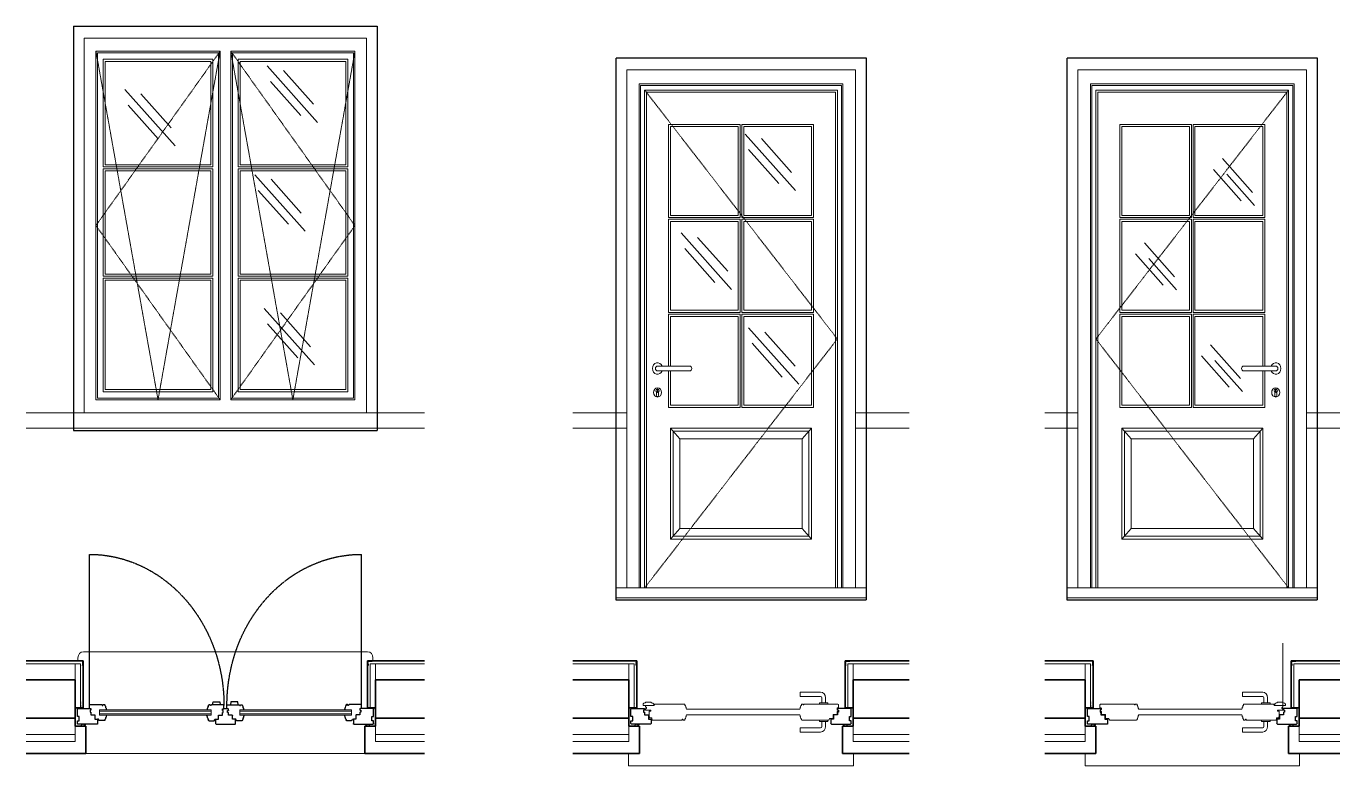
# Model space of a CAD drawing. Header units: inches. Extents: x -6116765 to 6074085, y -988255 to 3489801.
# Drawn here: x -3121579 to -1865800, y 93357 to 800797 of the extents above; entities that cross this region are included whole.
import ezdxf

# ---------------------------------------------------------------- set-up
doc = ezdxf.new("R2010")
doc.units = ezdxf.units.IN
doc.linetypes.add('HIDDEN', pattern=[0.375, 0.25, -0.125])
for name, color, linetype, lineweight in [('0_11mm_Line_Weight', 8, 'Continuous', 9), ('0_18mm_Line_Weight', 1, 'Continuous', 18), ('0_35mm_Line_Weight', 4, 'Continuous', 35), ('Doors', 3, 'Continuous', 20), ('Partition_Framed', 250, 'Continuous', 25), ('Stairs_Steps', 1, 'Continuous', 18), ('Window_Elevations', 1, 'Continuous', 18), ('Window_Frames', 250, 'Continuous', 25), ('Window_Glass', 1, 'Continuous', 18), ('Window_Pivot_Lines', 91, 'Continuous', 9)]:
    doc.layers.add(name, color=color, linetype=linetype, lineweight=lineweight)
for name, color, linetype in [('Doors_swing', 8, 'Continuous'), ('HATCH', 7, 'Continuous'), ('Structural_Concrete', 250, 'Continuous'), ('Wall', 7, 'Continuous')]:
    doc.layers.add(name, color=color, linetype=linetype)

# ---------------------------------------------------------------- blocks, each defined once
blk = doc.blocks.new('angle_bead')
at = {"layer": 'Partition_Framed', "const_width": 0.4}
blk.add_lwpolyline([(-13.1, -13.7), (-13.1, -12.5), (-12, -12.5), (-12, -11.4), (-10.8, -11.4), (-10.8, -10.2), (-9.6, -10.2), (-9.6, -9), (-8.4, -9), (-8.4, -7.8), (-7.2, -7.8), (-7.2, -6.6), (-6.6, -6.6), (-0.7, -0.7, -0.519968), (0, 1.1, -0.532903), (0.7, -0.7), (6.6, -6.6), (7.2, -6.6), (7.2, -7.8), (8.4, -7.8), (8.4, -9), (9.6, -9), (9.6, -10.2), (10.8, -10.2), (10.8, -11.4), (12, -11.4), (12, -12.5), (13.1, -12.5), (13.1, -13.7)], format="xyb", dxfattribs=at)
blk = doc.blocks.new('plasterstop')
at = {"layer": 'Partition_Framed', "const_width": 0.4}
blk.add_lwpolyline([(-9.6, 25.7), (-10.4, 24.9), (-9.6, 24), (-10.4, 23.2), (-9.6, 22.4), (-10.4, 21.5), (-9.6, 20.7), (-10.4, 19.8), (-9.6, 19), (-10.4, 18.2), (-9.6, 17.3), (-10.4, 16.5), (-9.6, 15.6), (-10.4, 14.8), (-9.6, 14), (-10.4, 13.1), (-9.6, 12.3), (-10.4, 11.4), (-9.6, 10.6), (-10.4, 9.8), (-10, 9.3), (-10, 0), (0, 0), (0, 0.5), (-10, 0.5)], dxfattribs=at)
blk = doc.blocks.new('A$C61F03520')
at = {"layer": 'HATCH', "color": 8}
for p, q in [((8.9, 53.7), (150.2, 195)), ((0, 0), (129.5, 129.5)), ((61.9, 18.7), (192, 148.8))]:
    blk.add_line(p, q, dxfattribs=at)
blk = doc.blocks.new('A$C394067A6')
at = {"layer": 'HATCH', "color": 8}
for p, q in [((0, 0), (235.5, 235.5)), ((18.1, 75.6), (159.3, 216.9)), ((78.1, 29.4), (219.4, 170.7))]:
    blk.add_line(p, q, dxfattribs=at)
blk = doc.blocks.new('A$C3DA64342')
at = {"layer": 'Doors', "color": 8, "linetype": 'Continuous'}
for p, q in [((34, 166.2), (129, 166.2)), ((129, 148.2), (129, 166.2)), ((40, 122.2), (0, 122.2)), ((0, 122.2), (0, 116.2)), ((11, 122.2), (11, 143.2)), ((29, 122.2), (29, 143.2)), ((34, 148.2), (129, 148.2)), ((40, 116.2), (40, 122.2)), ((0, 44), (0, 50)), ((40, 44), (0, 44)), ((11, 44), (11, 23)), ((29, 44), (29, 23)), ((34, 18), (129, 18)), ((34, 0), (129, 0)), ((40, 50), (40, 44)), ((129, 18), (129, 0))]:
    blk.add_line(p, q, dxfattribs=at)
for centre, radius, start, end in [((34, 143.2), 23, 90, 180), ((34, 143.2), 5, 90, 180), ((34, 23), 23, 180, 270), ((34, 23), 5, 180, 270)]:
    blk.add_arc(centre, radius, start, end, dxfattribs=at)
blk = doc.blocks.new('doors_windows_set')
at = {"layer": '0_11mm_Line_Weight'}
for p, q in [((14326.2, 3385.5), (13745.2, 3385.5)), ((13745.2, 3385.5), (13745.2, 1932.2)), ((14319, 3378.8), (13751.9, 3378.8)), ((13751.9, 3378.8), (13751.9, 1938.9)), ((13778.5, 3352.1), (14292.3, 3352.1)), ((13778.5, 3352.1), (13778.5, 2903.2)), ((13787.8, 3342.9), (14283.1, 3342.9)), ((13787.8, 3342.9), (13787.8, 2912.2)), ((14283.1, 3342.9), (14283.1, 2912.2)), ((14292.3, 3352.1), (14292.3, 2903.2)), ((14319, 3378.8), (14319, 1938.9)), ((14326.2, 3385.5), (14326.2, 1932.2)), ((14957.2, 3385.5), (14376.2, 3385.5)), ((14376.2, 3385.5), (14376.2, 1932.2)), ((14950.5, 3378.8), (14383.4, 3378.8)), ((14383.4, 3378.8), (14383.4, 1938.9)), ((14923.9, 3352.1), (14410.1, 3352.1)), ((14410.1, 3352.1), (14410.1, 2903.2)), ((14914.6, 3342.9), (14419.3, 3342.9)), ((14419.3, 3342.9), (14419.3, 2912.2)), ((14914.6, 3342.9), (14914.6, 2912.2)), ((14923.9, 3352.1), (14923.9, 2903.2)), ((14950.5, 3378.8), (14950.5, 1938.9)), ((14957.2, 3385.5), (14957.2, 1932.2)), ((9350.6, 3249.4), (9350.6, 1147.6)), ((10303.1, 3249.4), (9350.6, 3249.4)), ((10303.1, 3249.4), (10303.1, 1147.6)), ((11462.4, 3249.4), (11462.4, 1147.6)), ((12414.9, 3249.4), (11462.4, 3249.4)), ((12414.9, 3249.4), (12414.9, 1147.6)), ((9376, 1147.6), (9376, 3224)), ((9376, 3224), (10277.7, 3224)), ((10277.7, 3224), (10277.7, 1147.6)), ((11487.8, 1147.6), (11487.8, 3224)), ((11487.8, 3224), (12389.5, 3224)), ((12389.5, 3224), (12389.5, 1147.6)), ((9496.7, 3071.6), (9496.7, 2701.2)), ((9814.2, 3071.6), (9496.7, 3071.6)), ((9814.2, 2701.2), (9814.2, 3071.6)), ((9839.6, 2701.2), (9839.6, 3071.6)), ((9839.6, 3071.6), (10157.1, 3071.6)), ((10157.1, 3071.6), (10157.1, 2701.2)), ((11608.4, 3071.6), (11608.4, 2701.2)), ((11925.9, 3071.6), (11608.4, 3071.6)), ((11925.9, 2701.2), (11925.9, 3071.6)), ((11951.3, 2701.2), (11951.3, 3071.6)), ((11951.3, 3071.6), (12268.8, 3071.6)), ((12268.8, 3071.6), (12268.8, 2701.2)), ((14292.3, 2903.2), (13778.5, 2903.2)), ((14283.1, 2912.2), (13787.8, 2912.2)), ((14410.1, 2903.2), (14923.9, 2903.2)), ((14419.3, 2912.2), (14914.6, 2912.2)), ((13778.5, 2895.8), (14292.3, 2895.8)), ((13778.5, 2895.8), (13778.5, 2447.2)), ((13787.8, 2886.8), (14283.1, 2886.8)), ((13787.8, 2886.8), (13787.8, 2456.2)), ((14283.1, 2886.8), (14283.1, 2456.2)), ((14292.3, 2895.8), (14292.3, 2447.2)), ((14410.1, 2895.8), (14410.1, 2447.2)), ((14923.9, 2895.8), (14410.1, 2895.8)), ((14419.3, 2886.8), (14419.3, 2456.2)), ((14914.6, 2886.8), (14419.3, 2886.8)), ((14914.6, 2886.8), (14914.6, 2456.2)), ((14923.9, 2895.8), (14923.9, 2447.2)), ((9496.7, 2701.2), (9814.2, 2701.2)), ((10157.1, 2701.2), (9839.6, 2701.2)), ((11608.4, 2701.2), (11925.9, 2701.2)), ((12268.8, 2701.2), (11951.3, 2701.2)), ((9496.7, 2675.8), (9496.7, 2305.4)), ((9814.2, 2675.8), (9496.7, 2675.8)), ((9814.2, 2305.4), (9814.2, 2675.8)), ((9839.6, 2305.4), (9839.6, 2675.8)), ((9839.6, 2675.8), (10157.1, 2675.8)), ((10157.1, 2675.8), (10157.1, 2305.4)), ((11608.4, 2675.8), (11608.4, 2305.4)), ((11925.9, 2675.8), (11608.4, 2675.8)), ((11925.9, 2305.4), (11925.9, 2675.8)), ((11951.3, 2305.4), (11951.3, 2675.8)), ((11951.3, 2675.8), (12268.8, 2675.8)), ((12268.8, 2675.8), (12268.8, 2305.4)), ((14292.3, 2447.2), (13778.5, 2447.2)), ((13778.5, 2439.8), (14292.3, 2439.8)), ((13778.5, 2439.8), (13778.5, 1965.6)), ((14283.1, 2456.2), (13787.8, 2456.2)), ((13787.8, 2430.8), (14283.1, 2430.8)), ((13787.8, 2430.8), (13787.8, 1974.8)), ((14283.1, 2430.8), (14283.1, 1974.8)), ((14292.3, 2439.8), (14292.3, 1965.6)), ((14410.1, 2447.2), (14923.9, 2447.2)), ((14410.1, 2439.8), (14410.1, 1965.6)), ((14923.9, 2439.8), (14410.1, 2439.8)), ((14419.3, 2456.2), (14914.6, 2456.2)), ((14419.3, 2430.8), (14419.3, 1974.8)), ((14914.6, 2430.8), (14419.3, 2430.8)), ((14914.6, 2430.8), (14914.6, 1974.8)), ((14923.9, 2439.8), (14923.9, 1965.6)), ((9496.7, 2305.4), (9814.2, 2305.4)), ((10157.1, 2305.4), (9839.6, 2305.4)), ((11608.4, 2305.4), (11925.9, 2305.4)), ((12268.8, 2305.4), (11951.3, 2305.4)), ((9496.7, 2280), (9496.7, 2072.6)), ((9814.2, 2280), (9496.7, 2280)), ((9814.2, 1909.6), (9814.2, 2280)), ((9839.6, 1909.6), (9839.6, 2280)), ((9839.6, 2280), (10157.1, 2280)), ((10157.1, 2280), (10157.1, 1909.6)), ((11608.4, 2280), (11608.4, 1909.6)), ((11925.9, 2280), (11608.4, 2280)), ((11925.9, 1909.6), (11925.9, 2280)), ((11951.3, 1909.6), (11951.3, 2280)), ((11951.3, 2280), (12268.8, 2280)), ((12268.8, 2280), (12268.8, 2072.6)), ((9496.7, 2052.6), (9496.7, 1909.6)), ((12268.8, 2052.6), (12268.8, 1909.6)), ((14283.1, 1974.8), (13787.8, 1974.8)), ((14419.3, 1974.8), (14914.6, 1974.8)), ((14326.2, 1932.2), (13745.2, 1932.2)), ((14319, 1938.9), (13751.9, 1938.9)), ((14292.3, 1965.6), (13778.5, 1965.6)), ((14376.2, 1932.2), (14957.2, 1932.2)), ((14383.4, 1938.9), (14950.5, 1938.9)), ((14410.1, 1965.6), (14923.9, 1965.6)), ((9496.7, 1909.6), (9814.2, 1909.6)), ((10157.1, 1909.6), (9839.6, 1909.6)), ((11608.4, 1909.6), (11925.9, 1909.6)), ((12268.8, 1909.6), (11951.3, 1909.6)), ((10157.1, 1814.3), (9496.7, 1814.3)), ((9496.7, 1814.3), (9496.7, 1350.8)), ((9541.1, 1769.9), (9496.7, 1814.3)), ((10112.6, 1769.9), (10157.1, 1814.3)), ((10157.1, 1350.8), (10157.1, 1814.3)), ((12268.8, 1814.3), (11608.4, 1814.3)), ((11608.4, 1814.3), (11608.4, 1350.8)), ((11652.9, 1769.9), (11608.4, 1814.3)), ((12224.4, 1769.9), (12268.8, 1814.3)), ((12268.8, 1350.8), (12268.8, 1814.3)), ((10144.4, 1801.6), (9509.4, 1801.6)), ((9509.4, 1801.6), (9509.4, 1363.5)), ((10112.6, 1769.9), (9541.1, 1769.9)), ((9541.1, 1769.9), (9541.1, 1395.2)), ((10112.6, 1395.2), (10112.6, 1769.9)), ((10144.4, 1363.5), (10144.4, 1801.6)), ((12256.1, 1801.6), (11621.1, 1801.6)), ((11621.1, 1801.6), (11621.1, 1363.5)), ((12224.4, 1769.9), (11652.9, 1769.9)), ((11652.9, 1769.9), (11652.9, 1395.2)), ((12224.4, 1395.2), (12224.4, 1769.9)), ((12256.1, 1363.5), (12256.1, 1801.6)), ((9541.1, 1395.2), (9496.7, 1350.8)), ((9541.1, 1395.2), (10112.6, 1395.2)), ((10112.6, 1395.2), (10157.1, 1350.8)), ((11652.9, 1395.2), (11608.4, 1350.8)), ((11652.9, 1395.2), (12224.4, 1395.2)), ((12224.4, 1395.2), (12268.8, 1350.8)), ((9496.7, 1350.8), (10157.1, 1350.8)), ((9509.4, 1363.5), (10144.4, 1363.5)), ((11608.4, 1350.8), (12268.8, 1350.8)), ((11621.1, 1363.5), (12256.1, 1363.5)), ((9403.1, 639.2), (9403.1, 917))]:
    blk.add_line(p, q, dxfattribs=at)
for points in [[(9350.6, 1147.6), (9350.6, 3249.4), (10303.1, 3249.4), (10303.1, 1147.6)], [(9356.6, 1147.6), (9356.6, 3243.4), (10297.1, 3243.4), (10297.1, 1147.6)], [(11462.4, 1147.6), (11462.4, 3249.4), (12414.9, 3249.4), (12414.9, 1147.6)], [(11468.4, 1147.6), (11468.4, 3243.4), (12408.9, 3243.4), (12408.9, 1147.6)], [(9376, 1147.6), (9376, 3224), (10277.7, 3224), (10277.7, 1147.6)], [(9385, 1147.6), (9385, 3215), (10268.7, 3215), (10268.7, 1147.6)], [(11487.8, 1147.6), (11487.8, 3224), (12389.5, 3224), (12389.5, 1147.6)], [(11496.8, 1147.6), (11496.8, 3215), (12380.5, 3215), (12380.5, 1147.6)], [(9487.7, 2052.6), (9487.7, 1900.6), (9823.2, 1900.6), (9823.2, 2289), (9487.7, 2289), (9487.7, 2072.6)], [(9496.7, 2052.6), (9496.7, 1909.6), (9814.2, 1909.6), (9814.2, 2280), (9496.7, 2280), (9496.7, 2072.6)], [(12277.8, 2072.6), (12277.8, 2289), (11942.3, 2289), (11942.3, 1900.6), (12277.8, 1900.6), (12277.8, 2052.6)], [(12268.8, 2072.6), (12268.8, 2280), (11951.3, 2280), (11951.3, 1909.6), (12268.8, 1909.6), (12268.8, 2052.6)]]:
    blk.add_lwpolyline(points, dxfattribs=at)
for points in [[(9487.7, 2692.2), (9823.2, 2692.2), (9823.2, 3080.6), (9487.7, 3080.6)], [(9496.7, 2701.2), (9814.2, 2701.2), (9814.2, 3071.6), (9496.7, 3071.6)], [(9830.6, 2692.2), (10166.1, 2692.2), (10166.1, 3080.6), (9830.6, 3080.6)], [(9839.6, 2701.2), (10157.1, 2701.2), (10157.1, 3071.6), (9839.6, 3071.6)], [(11599.4, 2692.2), (11934.9, 2692.2), (11934.9, 3080.6), (11599.4, 3080.6)], [(11608.4, 2701.2), (11925.9, 2701.2), (11925.9, 3071.6), (11608.4, 3071.6)], [(11942.3, 2692.2), (12277.8, 2692.2), (12277.8, 3080.6), (11942.3, 3080.6)], [(11951.3, 2701.2), (12268.8, 2701.2), (12268.8, 3071.6), (11951.3, 3071.6)], [(9487.7, 2296.4), (9823.2, 2296.4), (9823.2, 2684.8), (9487.7, 2684.8)], [(9830.6, 2296.4), (10166.1, 2296.4), (10166.1, 2684.8), (9830.6, 2684.8)], [(11599.4, 2296.4), (11934.9, 2296.4), (11934.9, 2684.8), (11599.4, 2684.8)], [(11942.3, 2296.4), (12277.8, 2296.4), (12277.8, 2684.8), (11942.3, 2684.8)], [(9496.7, 2305.4), (9814.2, 2305.4), (9814.2, 2675.8), (9496.7, 2675.8)], [(9839.6, 2305.4), (10157.1, 2305.4), (10157.1, 2675.8), (9839.6, 2675.8)], [(11608.4, 2305.4), (11925.9, 2305.4), (11925.9, 2675.8), (11608.4, 2675.8)], [(11951.3, 2305.4), (12268.8, 2305.4), (12268.8, 2675.8), (11951.3, 2675.8)], [(9830.6, 1900.6), (10166.1, 1900.6), (10166.1, 2289), (9830.6, 2289)], [(9839.6, 1909.6), (10157.1, 1909.6), (10157.1, 2280), (9839.6, 2280)], [(11599.4, 1900.6), (11934.9, 1900.6), (11934.9, 2289), (11599.4, 2289)], [(11608.4, 1909.6), (11925.9, 1909.6), (11925.9, 2280), (11608.4, 2280)]]:
    blk.add_lwpolyline(points, close=True, dxfattribs=at)
at = {"layer": '0_18mm_Line_Weight'}
for p, q in [((9241.1, 1147.6), (9241.1, 1106.4)), ((10412.7, 1147.6), (9241.1, 1147.6)), ((10412.7, 1106.4), (9241.1, 1106.4)), ((10412.7, 1147.6), (10412.7, 1106.4)), ((11352.8, 1147.6), (11352.8, 1106.4)), ((12524.4, 1147.6), (11352.8, 1147.6)), ((12524.4, 1106.4), (11352.8, 1106.4)), ((12524.4, 1147.6), (12524.4, 1106.4)), ((15016.2, 881.2), (13686.2, 881.2)), ((9136.8, 830.6), (9351, 830.6)), ((9351, 646.7), (9351, 830.6)), ((10302.7, 830.6), (10516.9, 830.6)), ((10302.7, 646.7), (10302.7, 830.6)), ((10327.7, 763.6), (10327.7, 830.6)), ((11438.6, 830.6), (11151.5, 830.6)), ((11413.6, 763.6), (11413.6, 830.6)), ((11438.6, 646.7), (11438.6, 830.6)), ((12438.6, 830.6), (12725.8, 830.6)), ((12438.6, 646.7), (12438.6, 830.6)), ((12463.6, 763.6), (12463.6, 830.6)), ((13673.3, 830.6), (13419.1, 830.6)), ((13648.3, 763.6), (13648.3, 830.6)), ((13660.8, 855.8), (13660.8, 843.1)), ((13673.3, 646.7), (13673.3, 830.6)), ((15029.1, 646.7), (15029.1, 830.6)), ((15029.1, 830.6), (15283.3, 830.6)), ((15041.6, 855.8), (15041.6, 843.1)), ((15054.1, 763.6), (15054.1, 830.6)), ((9326, 570.6), (9326, 506.6)), ((10327.7, 570.6), (10327.7, 506.6)), ((11413.6, 570.6), (11413.6, 506.6)), ((12463.6, 570.6), (12463.6, 506.6)), ((13648.3, 570.6), (13648.3, 506.6)), ((15054.1, 570.6), (15054.1, 506.6)), ((9326, 536.6), (9136.8, 536.6)), ((9326, 506.6), (9136.8, 506.6)), ((10516.9, 536.6), (10327.7, 536.6)), ((10516.9, 506.6), (10327.7, 506.6)), ((11151.5, 536.6), (11413.6, 536.6)), ((11151.5, 506.6), (11413.6, 506.6)), ((12725.8, 536.6), (12463.6, 536.6)), ((12725.8, 506.6), (12463.6, 506.6)), ((13419.1, 536.6), (13648.3, 536.6)), ((13419.1, 506.6), (13648.3, 506.6)), ((15283.3, 536.6), (15054.1, 536.6)), ((15283.3, 506.6), (15054.1, 506.6)), ((15004.1, 456.6), (13698.3, 456.6))]:
    blk.add_line(p, q, dxfattribs=at)
for centre, start, end in [((13686.2, 855.8), 90, 180), ((15016.2, 855.8), 0, 90)]:
    blk.add_arc(centre, 25.4, start, end, dxfattribs=at)
at = {"layer": '0_35mm_Line_Weight'}
for p, q in [((9136.8, 843.1), (9363.5, 843.1)), ((9363.5, 646.7), (9363.5, 843.1)), ((10290.2, 843.1), (10516.9, 843.1)), ((10290.2, 646.7), (10290.2, 843.1)), ((11151.5, 843.1), (11451.1, 843.1)), ((11451.1, 646.7), (11451.1, 843.1)), ((12426.1, 843.1), (12725.8, 843.1)), ((12426.1, 646.7), (12426.1, 843.1)), ((13685.8, 843.1), (13419.1, 843.1)), ((13685.8, 646.7), (13685.8, 843.1)), ((15283.3, 843.1), (15016.6, 843.1)), ((15016.6, 646.7), (15016.6, 843.1)), ((9136.8, 763.6), (9326, 763.6)), ((9326, 603.6), (9326, 763.6)), ((10327.7, 763.6), (10516.9, 763.6)), ((10327.7, 603.6), (10327.7, 763.6)), ((11151.5, 763.6), (11413.6, 763.6)), ((11413.6, 603.6), (11413.6, 763.6)), ((12463.6, 763.6), (12725.8, 763.6)), ((12463.6, 603.6), (12463.6, 763.6)), ((13648.3, 763.6), (13419.1, 763.6)), ((13648.3, 603.6), (13648.3, 763.6)), ((15054.1, 603.6), (15054.1, 763.6)), ((15054.9, 763.6), (15283.3, 763.6)), ((9326, 603.6), (9136.8, 603.6)), ((9326, 646.7), (9351, 646.7)), ((9326, 570.6), (9326, 603.6)), ((9351, 646.7), (9363.5, 646.7)), ((10302.7, 646.7), (10290.2, 646.7)), ((10327.7, 646.7), (10302.7, 646.7)), ((10516.9, 603.6), (10327.7, 603.6)), ((10327.7, 570.6), (10327.7, 603.6)), ((11413.6, 603.6), (11151.5, 603.6)), ((11413.6, 646.7), (11438.6, 646.7)), ((11413.6, 570.6), (11413.6, 603.6)), ((11438.6, 646.7), (11451.1, 646.7)), ((12438.6, 646.7), (12426.1, 646.7)), ((12463.6, 646.7), (12438.6, 646.7)), ((12725.8, 603.6), (12463.6, 603.6)), ((12463.6, 570.6), (12463.6, 603.6)), ((13419.1, 603.6), (13648.3, 603.6)), ((13648.3, 646.7), (13673.3, 646.7)), ((13648.3, 570.6), (13648.3, 603.6)), ((13673.3, 646.7), (13685.8, 646.7)), ((15029.1, 646.7), (15016.6, 646.7)), ((15054.1, 646.7), (15029.1, 646.7)), ((15054.1, 570.6), (15054.1, 603.6)), ((15283.3, 603.6), (15054.9, 603.6)), ((9376, 570.6), (9326, 570.6)), ((9376, 570.6), (9376, 456.6)), ((10277.7, 570.6), (10277.7, 456.6)), ((10277.7, 570.6), (10327.7, 570.6)), ((11463.6, 570.6), (11413.6, 570.6)), ((11463.6, 570.6), (11463.6, 456.6)), ((12413.6, 570.6), (12413.6, 456.6)), ((12413.6, 570.6), (12463.6, 570.6)), ((13698.3, 570.6), (13648.3, 570.6)), ((13698.3, 570.6), (13698.3, 456.6)), ((15004.1, 570.6), (15054.1, 570.6)), ((15004.1, 570.6), (15004.1, 456.6)), ((9376, 456.6), (9136.8, 456.6)), ((10516.9, 456.6), (10277.7, 456.6)), ((11463.6, 456.6), (11151.5, 456.6)), ((12725.8, 456.6), (12413.6, 456.6)), ((13419.1, 456.6), (13698.3, 456.6)), ((15004.1, 456.6), (15283.3, 456.6))]:
    blk.add_line(p, q, dxfattribs=at)
at = {"layer": 'Doors', "color": 8}
for p, q in [((9436.3, 2072.6), (9586.3, 2072.6)), ((9436.3, 2052.6), (9586.3, 2052.6)), ((12329.1, 2072.6), (12179.1, 2072.6)), ((12329.1, 2052.6), (12179.1, 2052.6)), ((9435.7, 1974.6), (9435.7, 1965.3)), ((9435.7, 1974.6), (9436.9, 1974.6)), ((9436.9, 1965.3), (9436.9, 1974.6)), ((12328.5, 1965.3), (12328.5, 1974.6)), ((12329.7, 1974.6), (12328.5, 1974.6)), ((12329.7, 1974.6), (12329.7, 1965.3)), ((9431.3, 1964.4), (9431.3, 1950.5)), ((9435.7, 1965.3), (9436.9, 1965.3)), ((9441.3, 1964.4), (9441.3, 1950.5)), ((12324.1, 1964.4), (12324.1, 1950.5)), ((12329.7, 1965.3), (12328.5, 1965.3)), ((12334.1, 1964.4), (12334.1, 1950.5))]:
    blk.add_line(p, q, dxfattribs=at)
at = {"layer": 'Doors'}
for p, q in [((9391.1, 656.7), (9391.1, 662.8)), ((9393.1, 664.8), (9394, 664.8)), ((9394, 664.8), (9394, 665)), ((9395.6, 666.9), (9401.6, 668.6)), ((9403.1, 670.8), (9429.1, 670.8)), ((9430.6, 668.6), (9436.5, 666.9)), ((9438.1, 665), (9438.1, 664.8)), ((9438.1, 664.8), (9439.1, 664.8)), ((9441.1, 662.8), (9441.1, 656.7)), ((9444.9, 660.9), (9443.1, 656.7)), ((9585.1, 662.7), (9447.6, 662.7)), ((9587.1, 658.7), (9587.1, 660.7)), ((10085.3, 660.7), (10085.3, 658.7)), ((10092.3, 662.7), (10087.3, 662.7)), ((10094.3, 659.7), (10094.3, 660.7)), ((10097.3, 659.7), (10094.3, 659.7)), ((10097.3, 660.7), (10097.3, 659.7)), ((10256.3, 662.7), (10099.3, 662.7)), ((10259.3, 647.7), (10259.3, 659.7)), ((11482, 647.7), (11482, 659.7)), ((11485, 662.7), (11642, 662.7)), ((11644, 660.7), (11644, 659.7)), ((11644, 659.7), (11647, 659.7)), ((11647, 659.7), (11647, 660.7)), ((11649, 662.7), (11654, 662.7)), ((11656, 660.7), (11656, 658.7)), ((12201.2, 658.7), (12201.2, 660.7)), ((12203.2, 662.7), (12340.7, 662.7)), ((12343.5, 660.9), (12345.3, 656.7)), ((12347.2, 662.8), (12347.2, 656.7)), ((12350.2, 664.8), (12349.2, 664.8)), ((12350.2, 665), (12350.2, 664.8)), ((12357.7, 668.6), (12351.8, 666.9)), ((12385.2, 670.8), (12359.3, 670.8)), ((12392.7, 666.9), (12386.8, 668.6)), ((12394.3, 664.8), (12394.3, 665)), ((12395.2, 664.8), (12394.3, 664.8)), ((12397.2, 656.7), (12397.2, 662.8)), ((9441.1, 656.7), (9391.1, 656.7)), ((9403.1, 655.7), (9403.1, 651.4)), ((9403.1, 642.8), (9403.1, 639.2)), ((9403.9, 650.4), (9405.6, 650)), ((9405.6, 644.2), (9403.9, 643.8)), ((9443.1, 656.7), (9404.1, 656.7)), ((9404.1, 638.2), (9427.7, 638.2)), ((9407.1, 648), (9407.1, 646.2)), ((9419.6, 633.3), (9419.6, 610.4)), ((9427.7, 633.3), (9419.6, 633.3)), ((9419.6, 610.4), (9422.3, 610.4)), ((9422.3, 610.4), (9422.3, 605.4)), ((9422.3, 605.4), (9433, 605.4)), ((9427.7, 638.2), (9427.7, 633.3)), ((9433, 605.4), (9433, 599.6)), ((9590.8, 651.3), (9589.6, 655.9)), ((9589.6, 603.3), (9590.8, 607.9)), ((9593, 645.6), (9593.1, 648.7)), ((9595.1, 641.7), (9593, 645.6)), ((9593.1, 613.6), (9595.2, 617.6)), ((9593.1, 610.6), (9593.1, 613.6)), ((10077.3, 641.7), (9595.1, 641.7)), ((9595.2, 617.6), (10077.3, 617.6)), ((10079.4, 645.5), (10077.3, 641.7)), ((10077.3, 617.6), (10079.3, 613.6)), ((10079.3, 648.7), (10079.4, 645.5)), ((10079.3, 613.6), (10079.3, 610.6)), ((10082.8, 655.9), (10081.6, 651.3)), ((10081.6, 608), (10082.8, 603.3)), ((10215.7, 598.6), (10217.1, 602.6)), ((10217.1, 602.6), (10222.3, 602.6)), ((10222.3, 602.6), (10233.3, 602.6)), ((10233.3, 602.6), (10233.3, 618.6)), ((10234.3, 619.6), (10252.3, 619.6)), ((10252.3, 640.7), (10252.3, 644.7)), ((10252.3, 619.6), (10252.3, 630.7)), ((10256.3, 639.7), (10253.3, 639.7)), ((10253.3, 631.7), (10256.3, 631.7)), ((10254.3, 646.7), (10258.3, 646.7)), ((10256.3, 631.7), (10256.3, 639.7)), ((11487, 646.7), (11483, 646.7)), ((11485, 631.7), (11485, 639.7)), ((11485, 639.7), (11488, 639.7)), ((11488, 631.7), (11485, 631.7)), ((11489, 640.7), (11489, 644.7)), ((11489, 619.6), (11489, 630.7)), ((11507, 619.6), (11489, 619.6)), ((11508, 602.6), (11508, 618.6)), ((11519, 602.6), (11508, 602.6)), ((11524.2, 602.6), (11519, 602.6)), ((11525.6, 598.6), (11524.2, 602.6)), ((11658.5, 655.9), (11659.7, 651.3)), ((11659.7, 608), (11658.5, 603.3)), ((11662, 648.7), (11661.9, 645.5)), ((11661.9, 645.5), (11664.1, 641.7)), ((11664, 617.6), (11662, 613.6)), ((11662, 613.6), (11662, 610.6)), ((12193.1, 617.6), (11664, 617.6)), ((11664.1, 641.7), (12193.2, 641.7)), ((12195.2, 613.6), (12193.1, 617.6)), ((12193.2, 641.7), (12195.3, 645.6)), ((12195.3, 645.6), (12195.2, 648.7)), ((12195.2, 610.6), (12195.2, 613.6)), ((12197.5, 651.3), (12198.7, 655.9)), ((12198.7, 603.3), (12197.5, 607.9)), ((12345.3, 656.7), (12384.2, 656.7)), ((12347.2, 656.7), (12397.2, 656.7)), ((12355.3, 605.4), (12355.3, 599.6)), ((12366.1, 605.4), (12355.3, 605.4)), ((12360.6, 638.2), (12360.6, 633.3)), ((12384.2, 638.2), (12360.6, 638.2)), ((12360.6, 633.3), (12368.7, 633.3)), ((12366.1, 610.4), (12366.1, 605.4)), ((12368.7, 610.4), (12366.1, 610.4)), ((12368.7, 633.3), (12368.7, 610.4)), ((12381.2, 648), (12381.2, 646.2)), ((12384.5, 650.4), (12382.7, 650)), ((12382.7, 644.2), (12384.5, 643.8)), ((12385.2, 655.7), (12385.2, 651.4)), ((12385.2, 642.8), (12385.2, 639.2)), ((9436, 596.6), (9573.1, 596.6)), ((9575.1, 598.6), (9575.1, 599.6)), ((9575.1, 599.6), (9578.1, 599.6)), ((9578.1, 599.6), (9578.1, 598.6)), ((9580.1, 596.6), (9585.1, 596.6)), ((9587.1, 598.6), (9587.1, 600.6)), ((10085.3, 600.6), (10085.3, 598.6)), ((10087.3, 596.6), (10212.9, 596.6)), ((11654, 596.6), (11528.5, 596.6)), ((11656, 600.6), (11656, 598.6)), ((12201.2, 598.6), (12201.2, 600.6)), ((12208.2, 596.6), (12203.2, 596.6)), ((12213.3, 599.6), (12210.2, 599.6)), ((12210.2, 599.6), (12210.2, 598.6)), ((12213.3, 598.6), (12213.3, 599.6)), ((12352.3, 596.6), (12215.3, 596.6))]:
    blk.add_line(p, q, dxfattribs=at)
at = {"layer": 'Doors', "color": 8}
for centre, radius in [((9436.3, 1962.6), 19), ((9436.3, 1970), 7.5), ((12329.1, 1962.6), 19), ((12329.1, 1970), 7.5)]:
    blk.add_circle(centre, radius, dxfattribs=at)
for centre, radius, start, end in [((9436.3, 2062.6), 24, 24.6243, 335.3757), ((12329.1, 2062.6), 24, 204.6243, 155.3757), ((9436.3, 2062.6), 10, 90, 270), ((9586.3, 2062.6), 10, 270, 90), ((12179.1, 2062.6), 10, 90, 270), ((12329.1, 2062.6), 10, 270, 90), ((9436.3, 1950.5), 5, 180, 0), ((12329.1, 1950.5), 5, 180, 0)]:
    blk.add_arc(centre, radius, start, end, dxfattribs=at)
at = {"layer": 'Doors'}
for centre, radius, start, end in [((9393.1, 662.8), 2, 90, 180), ((9396, 665), 2, 101.3321, 180), ((9400.3, 671.2), 2.84, 296.0871, 351.6754), ((9431.9, 671.2), 2.84, 188.3246, 243.9129), ((9436.1, 665), 2, 0, 78.6679), ((9439.1, 662.8), 2, 0, 90), ((9447.6, 659.7), 3, 90, 156.3547), ((9585.1, 660.7), 2, 0, 90), ((9585.7, 654.9), 4.01, 15, 70.0054), ((10086.7, 654.9), 4.01, 109.9946, 165), ((10087.3, 660.7), 2, 90, 180), ((10092.3, 660.7), 2, 0, 90), ((10099.3, 660.7), 2, 90, 180), ((10256.3, 659.7), 3, 0, 90), ((11485, 659.7), 3, 90, 180), ((11642, 660.7), 2, 0, 90), ((11649, 660.7), 2, 90, 180), ((11654, 660.7), 2, 0, 90), ((11654.6, 654.9), 4.01, 15, 70.0054), ((12202.6, 654.9), 4.01, 109.9946, 165), ((12203.2, 660.7), 2, 90, 180), ((12340.7, 659.7), 3, 23.6453, 90), ((12349.2, 662.8), 2, 90, 180), ((12352.2, 665), 2, 101.3321, 180), ((12356.5, 671.2), 2.84, 296.0871, 351.6754), ((12388, 671.2), 2.84, 188.3246, 243.9129), ((12392.3, 665), 2, 0, 78.6679), ((12395.2, 662.8), 2, 360, 90), ((9404.1, 655.7), 1, 90, 180), ((9404.1, 651.4), 1, 180, 255.9638), ((9404.1, 642.8), 1, 104.0362, 180), ((9404.1, 639.2), 1, 180, 270), ((9405.1, 648), 2, 360, 75.9638), ((9405.1, 646.2), 2, 284.0362, 0), ((9585.7, 604.4), 4, 289.9648, 345.0298), ((9595.5, 653), 5, 199.928, 240.8622), ((9594.8, 606.9), 4.08, 114.2098, 165), ((10076.9, 653), 5, 299.1378, 340.072), ((10076.9, 606.3), 5, 19.928, 60.8622), ((10086.7, 604.4), 4.01, 195, 250.0054), ((10234.3, 618.6), 1, 90, 180), ((10254.3, 644.7), 2, 90, 180), ((10253.3, 640.7), 1, 180, 270), ((10253.3, 630.7), 1, 90, 180), ((10258.3, 647.7), 1, 270, 0), ((11483, 647.7), 1, 180, 270), ((11487, 644.7), 2, 0, 90), ((11488, 640.7), 1, 270, 0), ((11488, 630.7), 1, 360, 90), ((11507, 618.6), 1, 0, 90), ((11654.6, 604.4), 4.01, 289.9946, 345), ((11664.4, 653), 5, 199.928, 240.8622), ((11664.4, 606.3), 5, 119.1378, 160.072), ((12192.8, 653), 5, 299.1378, 340.072), ((12193.6, 606.9), 4.08, 15, 65.7902), ((12202.6, 604.4), 4, 194.9702, 250.0352), ((12383.2, 648), 2, 104.0362, 180), ((12383.2, 646.2), 2, 180, 255.9638), ((12384.2, 655.7), 1, 0, 90), ((12384.2, 639.2), 1, 270, 0), ((12384.2, 651.4), 1, 284.0362, 0), ((12384.2, 642.8), 1, 0, 75.9638), ((9436, 599.6), 3, 180, 270), ((9573.1, 598.6), 2, 270, 0), ((9580.1, 598.6), 2, 180, 270), ((9585.1, 598.6), 2, 270, 0), ((10087.3, 598.6), 1.98, 180, 270.5752), ((10212.9, 599.6), 3, 270, 340.2533), ((11528.5, 599.6), 3, 199.7467, 270), ((11654, 598.6), 1.98, 269.4248, 0), ((12203.2, 598.6), 2, 180, 270), ((12208.2, 598.6), 2, 270, 0), ((12215.3, 598.6), 2, 180, 270), ((12352.3, 599.6), 3, 270, 0)]:
    blk.add_arc(centre, radius, start, end, dxfattribs=at)
at = {"layer": 'Doors_swing', "color": 8, "linetype": 'HIDDEN', "ltscale": 7}
for p, q in [((13714.7, 658), (13714.7, 1287.5)), ((14987.7, 658), (14987.7, 1287.5))]:
    blk.add_line(p, q, dxfattribs=at)
for centre, start, end in [((13714.7, 658), 359.8644, 90), ((14987.7, 658), 90, 180.1356)]:
    blk.add_arc(centre, 629.5, start, end, dxfattribs=at)
at = {"layer": 'Stairs_Steps'}
for p, q in [((11412.8, 405.8), (11412.8, 456.6)), ((12464.4, 456.6), (12464.4, 405.8)), ((12464.4, 405.8), (11412.8, 405.8))]:
    blk.add_line(p, q, dxfattribs=at)
blk.add_lwpolyline([(10328.5, 456.6), (10328.5, 405.8), (9325.2, 405.8), (9325.2, 456.6)], dxfattribs=at)
at = {"layer": 'Structural_Concrete', "color": 2, "linetype": 'HIDDEN', "ltscale": 10}
for p, q in [((15061.6, 3489.9), (13640.8, 3489.9)), ((13640.8, 3489.9), (13640.8, 1804.3)), ((15061.6, 3489.9), (15061.6, 1804.3)), ((15061.6, 1804.3), (13640.8, 1804.3))]:
    blk.add_line(p, q, dxfattribs=at)
for points in [[(9241.9, 1096.4), (10411.9, 1096.4), (10411.9, 3358.1), (9241.9, 3358.1)], [(11353.6, 1096.4), (12523.6, 1096.4), (12523.6, 3358.1), (11353.6, 3358.1)]]:
    blk.add_lwpolyline(points, close=True, dxfattribs=at)
at = {"layer": 'Window_Elevations', "color": 2}
for p, q in [((13690.8, 3439.9), (13690.8, 1877.8)), ((15011.6, 3439.9), (13690.8, 3439.9)), ((15011.6, 3439.9), (15011.6, 1877.8)), ((9291.9, 3308.1), (9291.9, 1147.6)), ((10361.9, 3308.1), (9291.9, 3308.1)), ((10361.9, 3308.1), (10361.9, 1147.6)), ((11403.6, 3308.1), (11403.6, 1147.6)), ((12473.6, 3308.1), (11403.6, 3308.1)), ((12473.6, 3308.1), (12473.6, 1147.6)), ((9291.9, 1877.8), (9136.8, 1877.8)), ((10516.9, 1877.8), (10361.9, 1877.8)), ((11403.6, 1877.8), (11151.5, 1877.8)), ((12725.8, 1877.8), (12473.6, 1877.8)), ((15283.3, 1877.8), (13419.1, 1877.8)), ((9291.9, 1814.3), (9136.8, 1814.3)), ((10516.9, 1814.3), (10361.9, 1814.3)), ((11403.6, 1814.3), (11151.5, 1814.3)), ((12725.8, 1814.3), (12473.6, 1814.3)), ((15283.3, 1814.3), (13419.1, 1814.3))]:
    blk.add_line(p, q, dxfattribs=at)
at = {"layer": 'Window_Frames'}
for p, q in [((13714.7, 645.9), (13714.7, 658)), ((13717.7, 660.9), (13772.9, 660.9)), ((13774.9, 658.7), (13774.9, 657.7)), ((13774.9, 657.7), (13777.9, 657.7)), ((13777.9, 657.7), (13777.9, 658.7)), ((13779.9, 660.9), (13784.9, 660.9)), ((13786.9, 658.6), (13786.9, 656.6)), ((14915.5, 658.6), (14915.5, 656.6)), ((14922.5, 660.9), (14917.5, 660.9)), ((14924.5, 657.7), (14924.5, 658.7)), ((14927.5, 657.7), (14924.5, 657.7)), ((14927.5, 658.7), (14927.5, 657.7)), ((14984.7, 660.9), (14929.5, 660.9)), ((14987.7, 645.9), (14987.7, 658)), ((9336, 611.6), (9336, 641.7)), ((9337, 610.6), (9336, 611.6)), ((9344, 610.6), (9337, 610.6)), ((9339, 644.7), (9393.4, 644.7)), ((9344, 593.6), (9344, 610.6)), ((9393.4, 644.7), (9397.4, 644.7)), ((9398.4, 637.7), (9395.4, 637.7)), ((9395.4, 637.7), (9395.4, 629.7)), ((9395.4, 629.7), (9398.4, 629.7)), ((9399.4, 642.7), (9399.4, 638.7)), ((9399.4, 628.7), (9399.4, 617.6)), ((9399.4, 617.6), (9417.4, 617.6)), ((9418.4, 616.6), (9418.4, 600.6)), ((10235.3, 616.6), (10235.3, 600.6)), ((10254.3, 617.6), (10236.3, 617.6)), ((10254.3, 642.7), (10254.3, 638.7)), ((10254.3, 628.7), (10254.3, 617.6)), ((10255.3, 637.7), (10258.3, 637.7)), ((10258.3, 629.7), (10255.3, 629.7)), ((10260.3, 644.7), (10256.3, 644.7)), ((10258.3, 637.7), (10258.3, 629.7)), ((10314.7, 644.7), (10260.3, 644.7)), ((10309.7, 593.6), (10309.7, 610.6)), ((10309.7, 610.6), (10316.7, 610.6)), ((10316.7, 610.6), (10317.7, 611.6)), ((10317.7, 611.6), (10317.7, 641.7)), ((11423.6, 611.6), (11423.6, 641.7)), ((11424.6, 610.6), (11423.6, 611.6)), ((11431.6, 610.6), (11424.6, 610.6)), ((11426.6, 644.7), (11481, 644.7)), ((11431.6, 593.6), (11431.6, 610.6)), ((11481, 644.7), (11485, 644.7)), ((11486, 637.7), (11483, 637.7)), ((11483, 637.7), (11483, 629.7)), ((11483, 629.7), (11486, 629.7)), ((11487, 642.7), (11487, 638.7)), ((11487, 628.7), (11487, 617.6)), ((11487, 617.6), (11505, 617.6)), ((11506, 616.6), (11506, 600.6)), ((12371.2, 616.6), (12371.2, 600.6)), ((12390.2, 617.6), (12372.2, 617.6)), ((12390.2, 642.7), (12390.2, 638.7)), ((12390.2, 628.7), (12390.2, 617.6)), ((12391.2, 637.7), (12394.2, 637.7)), ((12394.2, 629.7), (12391.2, 629.7)), ((12396.2, 644.7), (12392.2, 644.7)), ((12394.2, 637.7), (12394.2, 629.7)), ((12450.6, 644.7), (12396.2, 644.7)), ((12445.6, 610.6), (12452.6, 610.6)), ((12445.6, 593.6), (12445.6, 610.6)), ((12452.6, 610.6), (12453.6, 611.6)), ((12453.6, 611.6), (12453.6, 641.7)), ((13658.3, 611.6), (13658.3, 641.7)), ((13659.3, 610.6), (13658.3, 611.6)), ((13666.3, 610.6), (13659.3, 610.6)), ((13661.3, 644.7), (13715.7, 644.7)), ((13666.3, 593.6), (13666.3, 610.6)), ((13715.2, 645.1), (13715.7, 645.1)), ((13715.7, 644.7), (13719.7, 644.7)), ((13720.7, 637.7), (13717.7, 637.7)), ((13717.7, 637.7), (13717.7, 629.7)), ((13717.7, 629.7), (13720.7, 629.7)), ((13721.7, 642.7), (13721.7, 638.7)), ((13721.7, 628.7), (13721.7, 617.6)), ((13721.7, 617.6), (13739.7, 617.6)), ((13740.7, 616.6), (13740.7, 600.6)), ((13790.4, 605.9), (13789.2, 601.3)), ((13789.4, 653.9), (13790.6, 649.3)), ((13795.3, 616.6), (13792.7, 611.6)), ((13792.7, 611.6), (13792.7, 608.6)), ((13792.9, 646.6), (13792.8, 643.5)), ((13792.8, 643.5), (13794.9, 639.6)), ((14343.2, 643.5), (14359.2, 643.5)), ((14907.1, 616.6), (14909.7, 611.6)), ((14909.6, 643.5), (14907.5, 639.6)), ((14909.5, 646.6), (14909.6, 643.5)), ((14909.7, 611.6), (14909.7, 608.6)), ((14913, 653.9), (14911.8, 649.3)), ((14912, 605.9), (14913.2, 601.3)), ((14961.7, 616.6), (14961.7, 600.6)), ((14980.7, 617.6), (14962.7, 617.6)), ((14980.7, 642.7), (14980.7, 638.7)), ((14980.7, 628.7), (14980.7, 617.6)), ((14981.7, 637.7), (14984.7, 637.7)), ((14984.7, 629.7), (14981.7, 629.7)), ((14986.7, 644.7), (14982.7, 644.7)), ((14984.7, 637.7), (14984.7, 629.7)), ((14987.2, 645.1), (14986.7, 645.1)), ((15041.1, 644.7), (14986.7, 644.7)), ((15036.1, 593.6), (15036.1, 610.6)), ((15036.1, 610.6), (15043.1, 610.6)), ((15043.1, 610.6), (15044.1, 611.6)), ((15044.1, 611.6), (15044.1, 641.7)), ((9336, 592.6), (9337, 593.6)), ((9336, 581.6), (9336, 592.6)), ((9337, 593.6), (9344, 593.6)), ((9427.4, 578.6), (9339, 578.6)), ((9418.4, 600.6), (9429.4, 600.6)), ((9430.4, 599.6), (9430.4, 581.6)), ((10223.3, 599.6), (10223.3, 581.6)), ((10235.3, 600.6), (10224.3, 600.6)), ((10226.3, 578.6), (10314.7, 578.6)), ((10316.7, 593.6), (10309.7, 593.6)), ((10317.7, 592.6), (10316.7, 593.6)), ((10317.7, 581.6), (10317.7, 592.6)), ((11423.6, 592.6), (11424.6, 593.6)), ((11423.6, 581.6), (11423.6, 592.6)), ((11424.6, 593.6), (11431.6, 593.6)), ((11515, 578.6), (11426.6, 578.6)), ((11506, 600.6), (11517, 600.6)), ((11518, 599.6), (11518, 581.6)), ((12359.2, 599.6), (12359.2, 581.6)), ((12371.2, 600.6), (12360.2, 600.6)), ((12362.2, 578.6), (12450.6, 578.6)), ((12452.6, 593.6), (12445.6, 593.6)), ((12453.6, 592.6), (12452.6, 593.6)), ((12453.6, 581.6), (12453.6, 592.6)), ((13658.3, 592.6), (13659.3, 593.6)), ((13658.3, 581.6), (13658.3, 592.6)), ((13659.3, 593.6), (13666.3, 593.6)), ((13749.7, 578.6), (13661.3, 578.6)), ((13740.7, 600.6), (13751.7, 600.6)), ((13756.9, 600.6), (13751.7, 600.6)), ((13752.7, 599.6), (13752.7, 581.6)), ((13758.3, 596.6), (13756.9, 600.6)), ((13784.6, 594.6), (13761.1, 594.6)), ((13786.7, 598.6), (13786.6, 596.6)), ((14915.7, 598.6), (14915.7, 596.6)), ((14917.8, 594.6), (14941.3, 594.6)), ((14944.1, 596.6), (14945.5, 600.6)), ((14945.5, 600.6), (14950.7, 600.6)), ((14949.7, 599.6), (14949.7, 581.6)), ((14961.7, 600.6), (14950.7, 600.6)), ((14952.7, 578.6), (15041.1, 578.6)), ((15043.1, 593.6), (15036.1, 593.6)), ((15044.1, 592.6), (15043.1, 593.6)), ((15044.1, 581.6), (15044.1, 592.6))]:
    blk.add_line(p, q, dxfattribs=at)
for points in [[(14263.1, 616.6), (14266.2, 610.4), (14266.2, 607.4, -0.180533), (14268.5, 604.7), (14269.7, 600.1, 0.244999), (14272.2, 597.4), (14272.2, 595.4, 0.414214), (14274.2, 593.4), (14297.7, 593.4, 0.31546), (14300.6, 595.4), (14302, 599.4), (14318.2, 599.4), (14318.2, 615.4, -0.414214), (14319.2, 616.4), (14337.2, 616.3), (14337.2, 627.4, -0.414214), (14338.2, 628.4), (14341.2, 628.3), (14341.2, 636.4), (14338.2, 636.4, -0.414214), (14337.2, 637.4), (14337.2, 641.5, -0.414214), (14339.2, 643.5), (14343.2, 643.5), (14343.2, 643.5, 0.414214), (14344.2, 644.5), (14344.2, 656.5, 0.414214), (14341.2, 659.5), (14286.2, 659.5, 0.413723), (14284.2, 657.5), (14284.2, 656.5), (14281.2, 656.5), (14281.2, 657.5, 0.414214), (14279.2, 659.5), (14274.2, 659.5, 0.414214), (14272.2, 657.5), (14272.2, 655.5, 0.244999), (14269.7, 652.7), (14268.5, 648.1, -0.180533), (14266.2, 645.5), (14266.3, 642.3), (14264.8, 639.6)], [(14439.3, 616.6), (14436.2, 610.4), (14436.2, 607.4, 0.180533), (14433.9, 604.7), (14432.7, 600.1, -0.244999), (14430.2, 597.4), (14430.2, 595.4, -0.414214), (14428.2, 593.4), (14404.7, 593.4, -0.31546), (14401.8, 595.4), (14400.4, 599.4), (14384.2, 599.4), (14384.2, 615.4, 0.414214), (14383.2, 616.4), (14365.2, 616.3), (14365.2, 627.4, 0.414214), (14364.2, 628.4), (14361.2, 628.3), (14361.2, 636.4), (14364.2, 636.4, 0.414214), (14365.2, 637.4), (14365.2, 641.5, 0.414214), (14363.2, 643.5), (14359.2, 643.5), (14359.2, 643.5, -0.414214), (14358.2, 644.5), (14358.2, 656.5, -0.414214), (14361.2, 659.5), (14416.2, 659.5, -0.413723), (14418.2, 657.5), (14418.2, 656.5), (14421.2, 656.5), (14421.2, 657.5, -0.414214), (14423.2, 659.5), (14428.2, 659.5, -0.414214), (14430.2, 657.5), (14430.2, 655.5, -0.244999), (14432.7, 652.7), (14433.9, 648.1, 0.180533), (14436.2, 645.5), (14436.1, 642.3), (14437.6, 639.6)], [(14307.2, 599.4, 0.185242), (14306.2, 596.4), (14306.2, 580.4, 0.414214), (14309.2, 577.4), (14393.2, 577.4, 0.397268), (14396.2, 580.4), (14396.2, 598.4, 0.414214), (14395.2, 599.4)]]:
    blk.add_lwpolyline(points, format="xyb", dxfattribs=at)
for points in [[(14291.3, 659.5), (14293.2, 671.8), (14325.3, 671.7), (14327.1, 659.5)], [(14411.1, 659.5), (14409.2, 671.8), (14377.1, 671.7), (14375.3, 659.5)]]:
    blk.add_lwpolyline(points, dxfattribs=at)
for centre, radius, start, end in [((13717.7, 657.9), 3, 89.7527, 179.7527), ((13772.5, 658.5), 2.46, 4.1893, 79.1471), ((13780.4, 658.5), 2.53, 101.6545, 174.8624), ((13784.3, 658.4), 2.58, 4.9937, 77.0396), ((14918, 658.4), 2.58, 102.9604, 175.0063), ((14922, 658.5), 2.53, 5.1376, 78.3455), ((14929.9, 658.5), 2.46, 100.8529, 175.8107), ((14984.7, 657.9), 3, 0.2473, 90.2473), ((9339, 641.7), 3, 90, 180), ((9397.4, 642.7), 2, 360, 90), ((9398.4, 638.7), 1, 270, 0), ((9398.4, 628.7), 1, 0, 90), ((9417.4, 616.6), 1, 0, 90), ((10236.3, 616.6), 1, 90, 180), ((10256.3, 642.7), 2, 90, 180), ((10255.3, 638.7), 1, 180, 270), ((10255.3, 628.7), 1, 90, 180), ((10314.7, 641.7), 3, 0, 90), ((11426.6, 641.7), 3, 90, 180), ((11485, 642.7), 2, 360, 90), ((11486, 638.7), 1, 270, 0), ((11486, 628.7), 1, 0, 90), ((11505, 616.6), 1, 0, 90), ((12372.2, 616.6), 1, 90, 180), ((12392.2, 642.7), 2, 90, 180), ((12391.2, 638.7), 1, 180, 270), ((12391.2, 628.7), 1, 90, 180), ((12450.6, 641.7), 3, 0, 90), ((13661.3, 641.7), 3, 90, 180), ((13715.4, 645.8), 0.772, 172.5102, 287.4174), ((13719.7, 642.7), 2, 0, 90), ((13720.7, 638.7), 1, 270, 0), ((13720.7, 628.7), 1, 0, 90), ((13739.7, 616.6), 1, 0, 90), ((13785.5, 652.9), 4, 14.7229, 69.7879), ((13795.1, 604.2), 5, 118.8905, 159.8247), ((13795.3, 651), 5, 199.6807, 240.6149), ((14907.1, 651), 5, 299.3851, 340.3193), ((14907.3, 604.2), 5, 20.1753, 61.1095), ((14916.9, 652.9), 4, 110.2121, 165.2771), ((14962.7, 616.6), 1, 90, 180), ((14982.7, 642.7), 2, 90, 180), ((14981.7, 638.7), 1, 180, 270), ((14981.7, 628.7), 1, 90, 180), ((14987, 645.8), 0.772, 252.5826, 7.4898), ((15041.1, 641.7), 3, 0, 90), ((9339, 581.6), 3, 180, 270), ((9360, 574.6), 4, 90, 270), ((9364, 574.6), 4, 270, 90), ((9376, 574.6), 4, 90, 270), ((9427.4, 581.6), 3, 270, 0), ((9429.4, 599.6), 1, 0, 90), ((10224.3, 599.6), 1, 90, 180), ((10226.3, 581.6), 3, 180, 270), ((10277.7, 574.6), 4, 270, 90), ((10289.7, 574.6), 4, 90, 270), ((10293.7, 574.6), 4, 270, 90), ((10314.7, 581.6), 3, 270, 0), ((11426.6, 581.6), 3, 180, 270), ((11447.6, 574.6), 4, 90, 270), ((11451.6, 574.6), 4, 270, 90), ((11463.6, 574.6), 4, 90, 270), ((11515, 581.6), 3, 270, 0), ((11517, 599.6), 1, 0, 90), ((12360.2, 599.6), 1, 90, 180), ((12362.2, 581.6), 3, 180, 270), ((12413.6, 574.6), 4, 270, 90), ((12425.6, 574.6), 4, 90, 270), ((12429.6, 574.6), 4, 270, 90), ((12450.6, 581.6), 3, 270, 0), ((13661.3, 581.6), 3, 180, 270), ((13682.3, 574.6), 4, 90, 270), ((13686.3, 574.6), 4, 270, 90), ((13698.3, 574.6), 4, 90, 270), ((13749.7, 581.6), 3, 270, 0), ((13751.7, 599.6), 1, 0, 90), ((13761.2, 597.6), 3.02, 199.339, 269.3726), ((13784.6, 596.6), 2, 269.7527, 359.7527), ((13785.3, 602.4), 4, 289.7175, 344.7825), ((14917.1, 602.4), 4, 195.2175, 250.2825), ((14917.7, 596.6), 2, 180.2473, 270.2473), ((14941.2, 597.6), 3.02, 270.6274, 340.661), ((14950.7, 599.6), 1, 90, 180), ((14952.7, 581.6), 3, 180, 270), ((15004.1, 574.6), 4, 270, 90), ((15016.1, 574.6), 4, 90, 270), ((15020.1, 574.6), 4, 270, 90), ((15041.1, 581.6), 3, 270, 0)]:
    blk.add_arc(centre, radius, start, end, dxfattribs=at)
at = {"layer": 'Window_Glass'}
for p, q in [((13761.9, 639.6), (13761.8, 616.6)), ((13761.8, 622.6), (14284, 622.6)), ((13761.8, 616.6), (14284, 616.6)), ((14284, 639.6), (13761.9, 639.6)), ((14284, 633.6), (13761.9, 633.6)), ((14284, 616.6), (14284, 639.6)), ((14418.4, 639.6), (14940.5, 639.6)), ((14418.4, 616.6), (14418.4, 639.6)), ((14418.4, 633.6), (14940.5, 633.6)), ((14940.6, 622.6), (14418.4, 622.6)), ((14940.6, 616.6), (14418.4, 616.6)), ((14940.5, 639.6), (14940.6, 616.6))]:
    blk.add_line(p, q, dxfattribs=at)
at = {"layer": 'Window_Pivot_Lines', "color": 9, "linetype": 'HIDDEN', "ltscale": 10}
for p, q in [((14326.2, 3385.5), (13745.2, 2658.8)), ((13745.2, 3385.5), (14035.7, 1932.2)), ((14035.7, 1932.2), (14326.2, 3385.5)), ((14376.2, 3385.5), (14957.2, 2658.8)), ((14666.7, 1932.2), (14376.2, 3385.5)), ((14957.2, 3385.5), (14666.7, 1932.2)), ((13745.2, 2658.8), (14326.2, 1932.2)), ((14957.2, 2658.8), (14376.2, 1932.2))]:
    blk.add_line(p, q, dxfattribs=at)
for points in [[(9376, 3224), (10277.7, 2185.8), (9376, 1147.6)], [(12389.5, 3224), (11487.8, 2185.8), (12389.5, 1147.6)]]:
    blk.add_lwpolyline(points, dxfattribs=at)
at = {"xscale": -1}
for p, rotation in [((9362.3, 841.9), 314.9999999997052), ((11449.9, 841.9), 314.9999999997052), ((13684.6, 841.9), 314.9999999995578)]:
    blk.add_blockref('angle_bead', p, dxfattribs=dict(at, rotation=rotation))
for p, rotation in [((10291.5, 841.9), 45.00000000029478), ((12427.4, 841.9), 45.00000000029478), ((15017.8, 841.9), 45.00000000044217)]:
    blk.add_blockref('angle_bead', p, dxfattribs=dict(rotation=rotation))
for p in [(9363.5, 646.7), (11451.1, 646.7), (13685.8, 646.7)]:
    blk.add_blockref('plasterstop', p)
for p in [(10290.2, 646.7), (12426.1, 646.7), (15016.6, 646.7)]:
    blk.add_blockref('plasterstop', p, dxfattribs=at)
at = {"layer": '0_11mm_Line_Weight'}
for name, p in [('A$C394067A6', (13920.4, 3088.7)), ('A$C394067A6', (14587.2, 2990.6)), ('A$C394067A6', (11684.1, 2804.7)), ('A$C61F03520', (9535.8, 2743)), ('A$C394067A6', (13978.1, 2634.8)), ('A$C394067A6', (11982.4, 2392.4)), ('A$C61F03520', (9900.5, 2391.3)), ('A$C394067A6', (13934.6, 2077.6)), ('A$C394067A6', (11667.3, 1996.9)), ('A$C61F03520', (9591.6, 1966.7)), ('A$C3DA64342', (9463.1, 546.5)), ('A$C3DA64342', (11532, 546.5))]:
    blk.add_blockref(name, p, dxfattribs=at)

msp = doc.modelspace()

# ---------------------------------------------------------------- block references
at = {"layer": 'Wall', "xscale": -204.3088964924482, "yscale": 229.3845259082618, "zscale": 204.3088964924482}
msp.add_blockref('doors_windows_set', (936.069, 266.519), dxfattribs=at)

doc.saveas('drawing.dxf')
